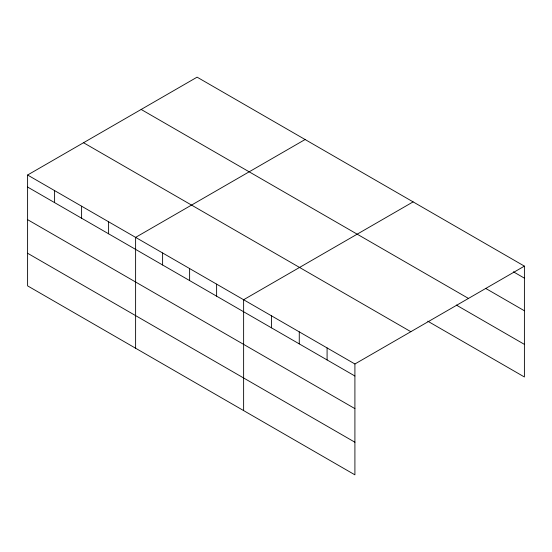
<?xml version="1.0" encoding="UTF-8"?>
<svg xmlns="http://www.w3.org/2000/svg" width="552" height="552" viewBox="0 0 552 552"><rect width="100%" height="100%" fill="white"/><g stroke="black" fill="none" stroke-linecap="round" stroke-linejoin="round"><path stroke-width="0.83" d="M354.908 408.625L354.908 363.989L27.6 175.018L27.6 285.867L354.908 474.837L354.908 408.625L27.6 219.655M427.759 321.188L524.4 376.981L524.4 266.133L197.092 77.163L27.6 175.018M305.104 139.525L135.613 237.374L135.613 348.229M413.117 201.88L243.625 299.736L243.625 410.591M354.908 363.989L524.4 266.133M513.415 271.812L524.4 278.153M485.594 288.365L524.4 310.769M141.16 109.455L468.469 298.425M456.311 305.056L524.4 344.372M83.531 142.726L410.84 331.697M27.6 187.038L354.908 376.009M27.6 253.258L354.908 442.228M327.088 347.926L327.088 359.945M299.267 331.862L299.267 343.882M271.446 315.799L271.446 327.826M216.619 284.149L216.619 296.169M189.619 268.555L189.619 280.582M162.612 252.968L162.612 264.988M108.606 221.787L108.606 233.813M81.606 206.2L81.606 218.219M54.6 190.606L54.6 202.632"/></g></svg>
